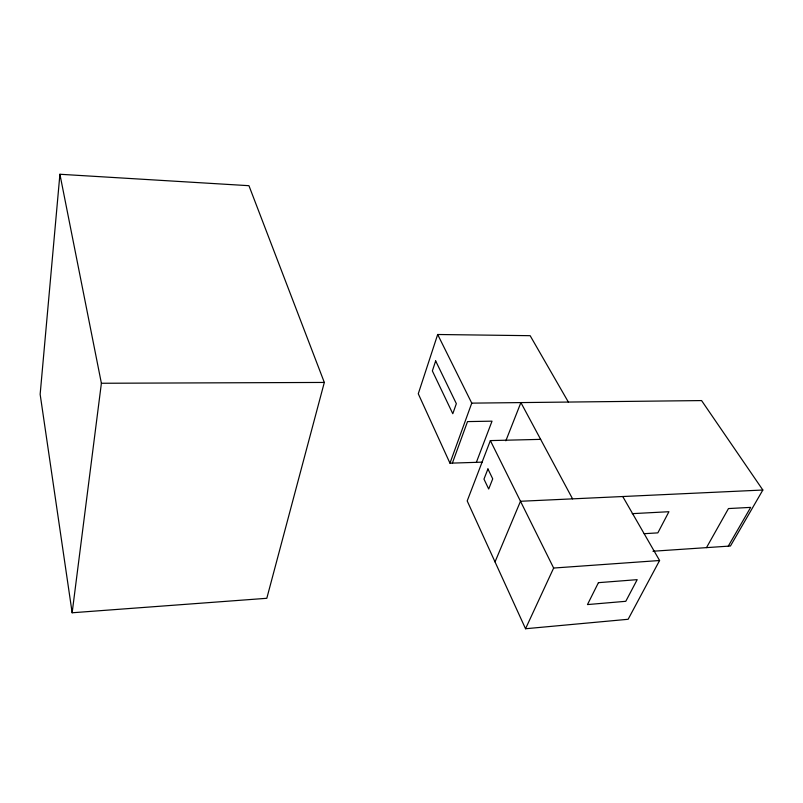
<?xml version="1.0" encoding="UTF-8"?>
<svg xmlns="http://www.w3.org/2000/svg" width="803" height="803" viewBox="0 0 803 803"><rect width="100%" height="100%" fill="white"/><g stroke="black" fill="none" stroke-linecap="round" stroke-linejoin="round"><path stroke-width="1.2" d="M59.914 174.261L40.15 394.313L72.15 612.769L266.807 598.295L324.322 382.439L248.95 185.694L59.914 174.261L101.389 383.262L72.15 612.769M568.363 402.062L530.151 335.684L437.675 334.5L418.273 393.771L449.961 463.18L482.462 462.137M449.961 463.18L471.752 403.136L437.675 334.5M452.38 463.1L467.517 421.595L492.028 421.163L476.37 462.327M540.64 439.361L490.362 440.596L467.195 500.931L525.543 628.739L628.137 619.284L659.584 560.514L622.747 496.525M505.84 440.807L520.896 402.594L572.569 498.854M495.029 561.899L520.485 501.273L762.85 490.021L701.581 400.577L471.752 403.136M525.543 628.739L553.648 568.042L490.362 440.596M706.479 547.636L728.472 508.56L750.664 507.386L728.271 546.16M762.85 490.021L730.439 546.02L652.949 551.239M553.648 568.042L659.584 560.514M644.187 533.694L657.848 532.871L668.929 511.712L632.232 513.659M101.389 383.262L324.322 382.439M435.668 360.928L432.355 370.906L452.792 413.736L456.345 403.668L435.668 360.928M487.933 468.952L483.968 479.11L488.696 489.017L492.721 478.849L487.933 468.952M598.426 582.667L587.465 604.579L625.788 601.306L637.191 579.656L598.426 582.667"/></g></svg>
